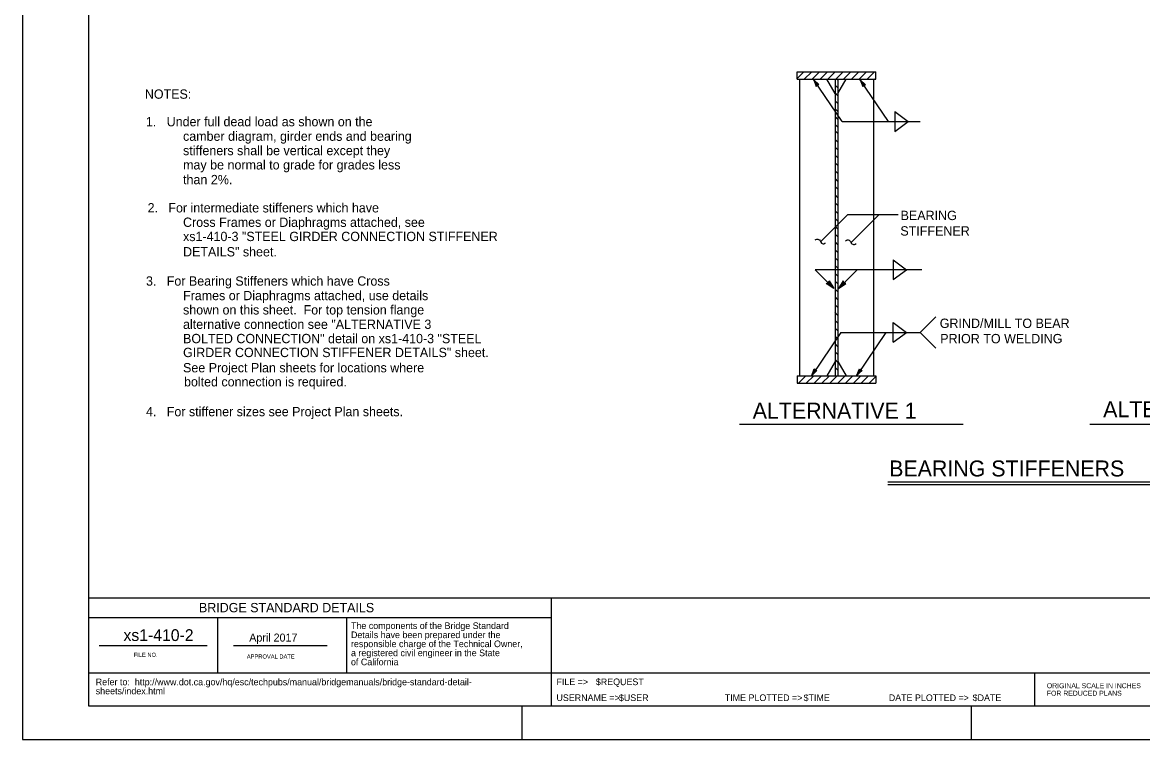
# Model space of a CAD drawing. Extents: x 0 to 2.83, y 0 to 1.83.
# Drawn here: x 0 to 1.402, y 0 to 0.898 of the extents above; entities that cross this region are included whole.
import ezdxf

# ---------------------------------------------------------------- set-up
doc = ezdxf.new("R2010")
doc.units = 0
for name, color, linetype in [('10 Sheet Format', 7, 'Continuous'), ('14 Ramp Anno', 7, 'Continuous'), ('210 Border', 7, 'Continuous'), ('214 Text and Titles', 7, 'Continuous'), ('215 Design Notes', 7, 'Continuous'), ('223 Existing Steel', 7, 'Continuous')]:
    doc.layers.add(name, color=color, linetype=linetype)

msp = doc.modelspace()

# ---------------------------------------------------------------- linework, layer by layer
at = {"layer": '10 Sheet Format'}
for p, q in [((0.0959, 0.118), (0.2314, 0.118)), ((0.2643, 0.118), (0.3814, 0.118))]:
    msp.add_line(p, q, dxfattribs=at)
msp.add_lwpolyline([(0, 0), (2.8333, 0), (2.8333, 1.8333), (0, 1.8333)], close=True, dxfattribs=at)
at = {"layer": '14 Ramp Anno'}
for p, q in [((1.0835, 0.3227), (1.4312, 0.3227)), ((1.0835, 0.3195), (1.4312, 0.3195))]:
    msp.add_line(p, q, dxfattribs=at)
at = {"layer": '210 Border'}
for p, q in [((0.0833, 0.0833), (0.0833, 1.7917)), ((2.7917, 0.1771), (0.0833, 0.1771)), ((0.6618, 0.1771), (0.6618, 0.0417)), ((0.6618, 0.1527), (0.0833, 0.1527)), ((0.2446, 0.0833), (0.2446, 0.1527)), ((0.4058, 0.1527), (0.4058, 0.0833)), ((0.0833, 0.0417), (0.0833, 0.0833)), ((2.7917, 0.0833), (0.0833, 0.0833)), ((1.2671, 0.0833), (1.2671, 0.0417)), ((2.7917, 0.0417), (0.0833, 0.0417)), ((0.625, 0.0417), (0.625, 0)), ((1.1875, 0.0417), (1.1875, 0))]:
    msp.add_line(p, q, dxfattribs=at)
at = {"layer": '214 Text and Titles'}
for p, q in [((0.997, 0.8204), (0.9905, 0.8265)), ((0.9905, 0.8265), (0.9905, 0.8265)), ((0.9905, 0.8265), (0.9938, 0.8182)), ((1.026, 0.7741), (0.9905, 0.8265)), ((0.9964, 0.8203), (0.9917, 0.8248)), ((0.9917, 0.8248), (0.9941, 0.8188)), ((0.9958, 0.8203), (0.9928, 0.8231)), ((0.9928, 0.8231), (0.9943, 0.8193)), ((0.9938, 0.8182), (0.9948, 0.8202)), ((0.9938, 0.8182), (0.9938, 0.8182)), ((0.9952, 0.8202), (0.9939, 0.8215)), ((0.9939, 0.8215), (0.9946, 0.8198)), ((0.9948, 0.8202), (0.997, 0.8204)), ((0.997, 0.8204), (0.997, 0.8204)), ((1.084, 0.7741), (1.0485, 0.8265)), ((1.0552, 0.8201), (1.0488, 0.8262)), ((1.0488, 0.8262), (1.0488, 0.8262)), ((1.0488, 0.8262), (1.052, 0.8179)), ((1.0546, 0.82), (1.0499, 0.8245)), ((1.0499, 0.8245), (1.0523, 0.8185)), ((1.054, 0.82), (1.051, 0.8228)), ((1.051, 0.8228), (1.0525, 0.819)), ((1.052, 0.8179), (1.053, 0.8199)), ((1.052, 0.8179), (1.052, 0.8179)), ((1.0534, 0.8199), (1.0521, 0.8212)), ((1.0521, 0.8212), (1.0528, 0.8195)), ((1.053, 0.8199), (1.0552, 0.8201)), ((1.0552, 0.8201), (1.0552, 0.8201)), ((1.0922, 0.7866), (1.0922, 0.7618)), ((1.0922, 0.7866), (1.1088, 0.7741)), ((1.026, 0.7741), (1.124, 0.7741)), ((1.0922, 0.7618), (1.1088, 0.7741)), ((1.0332, 0.6576), (0.9992, 0.6234)), ((1.0332, 0.6576), (1.0963, 0.6576)), ((1.0724, 0.6576), (1.0374, 0.6225)), ((1.0902, 0.601), (1.0902, 0.5762)), ((1.0902, 0.601), (1.1068, 0.5885)), ((0.9923, 0.5885), (1.0157, 0.5651)), ((1.1257, 0.5885), (0.9923, 0.5885)), ((1.0448, 0.5885), (1.0215, 0.5651)), ((1.0902, 0.5762), (1.1067, 0.5885)), ((1.0063, 0.5711), (1.0091, 0.5717)), ((1.0157, 0.5651), (1.0063, 0.5711)), ((1.0063, 0.5711), (1.0063, 0.5711)), ((1.0139, 0.5669), (1.0071, 0.5712)), ((1.0122, 0.5686), (1.0078, 0.5714)), ((1.0104, 0.5704), (1.0085, 0.5716)), ((1.0091, 0.5717), (1.0097, 0.5745)), ((1.0092, 0.5723), (1.0104, 0.5704)), ((1.0094, 0.573), (1.0122, 0.5686)), ((1.0096, 0.5738), (1.0139, 0.5668)), ((1.0097, 0.5745), (1.0097, 0.5745)), ((1.0097, 0.5745), (1.0157, 0.5651)), ((1.0157, 0.5651), (1.0157, 0.5651)), ((1.0274, 0.5745), (1.0215, 0.5651)), ((1.0215, 0.5651), (1.0308, 0.5711)), ((1.0215, 0.5651), (1.0215, 0.5651)), ((1.0276, 0.5738), (1.0232, 0.5668)), ((1.0232, 0.5669), (1.0301, 0.5712)), ((1.0277, 0.573), (1.025, 0.5686)), ((1.025, 0.5686), (1.0294, 0.5714)), ((1.028, 0.5723), (1.0267, 0.5704)), ((1.0267, 0.5704), (1.0286, 0.5716)), ((1.0281, 0.5717), (1.0274, 0.5745)), ((1.0274, 0.5745), (1.0274, 0.5745)), ((1.0308, 0.5711), (1.0281, 0.5717)), ((1.0308, 0.5711), (1.0308, 0.5711)), ((1.0902, 0.4976), (1.0902, 0.5223)), ((1.0902, 0.5223), (1.1067, 0.51)), ((1.124, 0.51), (1.1436, 0.5296)), ((1.0245, 0.5099), (0.9881, 0.4562)), ((1.0245, 0.5099), (1.124, 0.5099)), ((1.081, 0.5099), (1.0445, 0.456)), ((1.0902, 0.4976), (1.1068, 0.51)), ((1.124, 0.5101), (1.1436, 0.4905)), ((0.9881, 0.4562), (0.9913, 0.4644)), ((0.9892, 0.4578), (0.9916, 0.4638)), ((0.9903, 0.4595), (0.9919, 0.4634)), ((0.9913, 0.4644), (0.9913, 0.4644)), ((0.9913, 0.4644), (0.9923, 0.4624)), ((0.9914, 0.4611), (0.9921, 0.4628)), ((1.0447, 0.4563), (1.048, 0.4646)), ((1.0459, 0.458), (1.0482, 0.464)), ((1.047, 0.4596), (1.0485, 0.4635)), ((1.048, 0.4646), (1.048, 0.4646)), ((1.048, 0.4646), (1.0489, 0.4625)), ((1.0481, 0.4613), (1.0488, 0.4629)), ((0.9945, 0.4623), (0.9881, 0.4562)), ((0.9881, 0.4562), (0.9881, 0.4562)), ((0.9939, 0.4623), (0.9892, 0.4578)), ((0.9933, 0.4623), (0.9903, 0.4595)), ((0.9928, 0.4624), (0.9914, 0.4611)), ((0.9923, 0.4624), (0.9945, 0.4623)), ((0.9945, 0.4623), (0.9945, 0.4623)), ((1.0512, 0.4624), (1.0447, 0.4563)), ((1.0447, 0.4563), (1.0447, 0.4563)), ((1.0506, 0.4624), (1.0459, 0.4579)), ((1.05, 0.4624), (1.047, 0.4596)), ((1.0494, 0.4625), (1.0481, 0.4613)), ((1.0489, 0.4625), (1.0512, 0.4624)), ((1.0512, 0.4624), (1.0512, 0.4624)), ((0.8976, 0.3949), (1.1778, 0.3949)), ((1.3361, 0.3949), (1.62, 0.3949))]:
    msp.add_line(p, q, dxfattribs=at)
for points in [[(0.9924, 0.6258), (0.9934, 0.6264), (0.9945, 0.6268), (0.9956, 0.6268), (0.9967, 0.6265), (0.9977, 0.6259), (0.9985, 0.6249), (0.999, 0.6239), (0.9994, 0.623), (1.0002, 0.622), (1.0012, 0.6214), (1.0022, 0.6211), (1.0034, 0.6211), (1.0044, 0.6216), (1.0054, 0.6221)], [(1.0305, 0.6249), (1.0316, 0.6255), (1.0327, 0.6258), (1.0337, 0.6259), (1.0349, 0.6256), (1.0359, 0.6249), (1.0367, 0.624), (1.0372, 0.623), (1.0376, 0.622), (1.0384, 0.6211), (1.0394, 0.6205), (1.0404, 0.6202), (1.0416, 0.6202), (1.0426, 0.6206), (1.0436, 0.6212)]]:
    msp.add_lwpolyline(points, dxfattribs=at)
at = {"layer": '223 Existing Steel'}
for p, q in [((0.9698, 0.8364), (1.0682, 0.8364)), ((0.9698, 0.8272), (0.9698, 0.8364)), ((0.9782, 0.8364), (0.9698, 0.828)), ((0.988, 0.8364), (0.9788, 0.8272)), ((0.9979, 0.8364), (0.9886, 0.8272)), ((1.0077, 0.8364), (0.9985, 0.8272)), ((1.0175, 0.8364), (1.0083, 0.8272)), ((1.0273, 0.8364), (1.0181, 0.8272)), ((1.0372, 0.8364), (1.0279, 0.8272)), ((1.047, 0.8364), (1.0378, 0.8272)), ((1.0568, 0.8364), (1.0476, 0.8272)), ((1.0666, 0.8364), (1.0574, 0.8272)), ((1.0682, 0.8283), (1.0671, 0.8272)), ((1.0682, 0.8272), (1.0682, 0.8364)), ((0.9698, 0.8272), (1.0682, 0.8272)), ((0.9726, 0.8272), (0.9726, 0.4557)), ((1.0172, 0.8092), (1.0068, 0.8272)), ((1.0173, 0.8272), (1.0173, 0.4557)), ((1.0207, 0.8162), (1.0173, 0.8197)), ((1.0207, 0.826), (1.0196, 0.8272)), ((1.0207, 0.8272), (1.0207, 0.4557)), ((1.0207, 0.8092), (1.0312, 0.8272)), ((1.0654, 0.8272), (1.0654, 0.4557)), ((1.0207, 0.8064), (1.0173, 0.8099)), ((1.0207, 0.7966), (1.0173, 0.8)), ((1.0207, 0.7867), (1.0173, 0.7902)), ((1.0207, 0.7769), (1.0173, 0.7804)), ((1.0207, 0.7671), (1.0173, 0.7706)), ((1.0207, 0.759), (1.0173, 0.7625)), ((1.0207, 0.7483), (1.0173, 0.7518)), ((1.0207, 0.7385), (1.0173, 0.742)), ((1.0207, 0.7287), (1.0173, 0.7322)), ((1.0207, 0.7189), (1.0173, 0.7224)), ((1.0207, 0.7091), (1.0173, 0.7125)), ((1.0207, 0.6992), (1.0173, 0.7027)), ((1.0207, 0.6894), (1.0173, 0.6929)), ((1.0207, 0.6787), (1.0173, 0.6822)), ((1.0207, 0.6689), (1.0173, 0.6724)), ((1.0207, 0.6591), (1.0173, 0.6625)), ((1.0207, 0.6492), (1.0173, 0.6527)), ((1.0207, 0.6394), (1.0173, 0.6429)), ((1.0207, 0.6296), (1.0173, 0.6331)), ((1.0207, 0.6198), (1.0173, 0.6233)), ((1.0207, 0.61), (1.0173, 0.6134)), ((1.0207, 0.6001), (1.0173, 0.6036)), ((1.0207, 0.5903), (1.0173, 0.5938)), ((1.0207, 0.5805), (1.0173, 0.584)), ((1.0207, 0.5707), (1.0173, 0.5742)), ((1.0207, 0.5609), (1.0173, 0.5643)), ((1.0207, 0.551), (1.0173, 0.5545)), ((1.0204, 0.5317), (1.0169, 0.5353)), ((1.0207, 0.5412), (1.0173, 0.5447)), ((1.0207, 0.5216), (1.0173, 0.525)), ((1.0207, 0.5118), (1.0173, 0.5152)), ((1.0207, 0.5019), (1.0173, 0.5054)), ((1.0207, 0.4921), (1.0173, 0.4956)), ((1.0207, 0.4823), (1.0173, 0.4858)), ((1.0172, 0.4737), (1.0068, 0.4558)), ((1.0207, 0.4725), (1.0173, 0.4759)), ((1.0207, 0.4626), (1.0173, 0.4661)), ((1.0207, 0.4737), (1.0312, 0.4558)), ((0.9698, 0.4557), (1.0682, 0.4557)), ((0.9698, 0.4557), (0.9698, 0.4464)), ((0.9698, 0.4546), (0.9709, 0.4557)), ((0.9715, 0.4464), (0.9807, 0.4557)), ((0.9813, 0.4464), (0.9905, 0.4557)), ((0.9911, 0.4464), (1.0003, 0.4557)), ((1.0009, 0.4464), (1.0101, 0.4557)), ((1.0107, 0.4464), (1.02, 0.4557)), ((1.0206, 0.4464), (1.0298, 0.4557)), ((1.0304, 0.4464), (1.0396, 0.4557)), ((1.0402, 0.4464), (1.0494, 0.4557)), ((1.05, 0.4464), (1.0593, 0.4557)), ((1.0599, 0.4464), (1.0682, 0.4548)), ((1.0682, 0.4557), (1.0682, 0.4464)), ((0.9698, 0.4464), (1.0682, 0.4464))]:
    msp.add_line(p, q, dxfattribs=at)

# ---------------------------------------------------------------- texts
at = {"layer": '10 Sheet Format'}
for s, height, p in [('April 2017', 0.01, (0.284, 0.1228)), ('FILE NO.', 0.00521, (0.1393, 0.1036)), ('APPROVAL DATE', 0.005208, (0.2809, 0.1015)), ('Refer to:  http://www.dot.ca.gov/hq/esc/techpubs/manual/bridgemanuals/bridge-standard-detail-', 0.008333, (0.0918, 0.068)), ('FILE =>', 0.00833, (0.6685, 0.0682)), ('$REQUEST', 0.00833, (0.7178, 0.0682)), ('sheets/index.html', 0.008333, (0.0918, 0.0567)), ('USERNAME =>', 0.008333, (0.6685, 0.0483)), ('$USER', 0.00833, (0.7467, 0.0483)), ('TIME PLOTTED =>', 0.008333, (0.8792, 0.0483)), ('$TIME', 0.00833, (0.9779, 0.0483)), ('DATE PLOTTED =>', 0.008333, (1.0845, 0.0483)), ('$DATE', 0.00833, (1.1895, 0.0483))]:
    msp.add_text(s, height=height, dxfattribs=at).set_placement(p)
at = {"layer": '14 Ramp Anno'}
msp.add_text('BEARING STIFFENERS', height=0.020003, dxfattribs=at).set_placement((1.085, 0.3296))
at = {"layer": '210 Border'}
for s, height, p in [('BRIDGE STANDARD DETAILS', 0.011667, (0.221, 0.1595)), ('The components of the Bridge Standard', 0.008333, (0.4113, 0.1385)), ('xs1-410-2', 0.01476, (0.1265, 0.1235)), ('Details have been prepared under the', 0.008333, (0.4113, 0.1271)), ('a registered civil engineer in the State', 0.008333, (0.4113, 0.1045)), ('responsible charge of the Technical Owner,', 0.008333, (0.4113, 0.1158)), ('of California', 0.008333, (0.4113, 0.0931)), ('ORIGINAL SCALE IN INCHES', 0.006234, (1.2824, 0.0644)), ('FOR REDUCED PLANS', 0.006234, (1.2824, 0.055))]:
    msp.add_text(s, height=height, dxfattribs=at).set_placement(p)
at = {"layer": '214 Text and Titles'}
for s, height, p in [('BEARING', 0.0117, (1.0993, 0.6507)), ('STIFFENER', 0.0117, (1.099, 0.6313)), ('GRIND/MILL TO BEAR', 0.0117, (1.1483, 0.5156)), ('PRIOR TO WELDING', 0.0117, (1.1489, 0.4964)), ('ALTERNATIVE 1', 0.020003, (0.9142, 0.402)), ('ALTERNATIVE 2', 0.020003, (1.3529, 0.4038))]:
    msp.add_text(s, height=height, dxfattribs=at).set_placement(p)
at = {"layer": '215 Design Notes'}
for s, height, p in [('NOTES:', 0.01167, (0.1533, 0.8027)), ('1.   Under full dead load as shown on the', 0.011667, (0.1546, 0.7682)), ('camber diagram, girder ends and bearing', 0.011667, (0.2011, 0.75)), ('stiffeners shall be vertical except they', 0.011667, (0.2011, 0.732)), ('may be normal to grade for grades less', 0.0117, (0.2011, 0.7141)), ('than 2%.', 0.0117, (0.2011, 0.6956)), ('2.   For intermediate stiffeners which have', 0.011667, (0.1567, 0.6603)), ('Cross Frames or Diaphragms attached, see', 0.011667, (0.2011, 0.6422)), ('xs1-410-3 "STEEL GIRDER CONNECTION STIFFENER', 0.011667, (0.2011, 0.6244)), ('DETAILS" sheet.', 0.011667, (0.2011, 0.6052)), ('3.   For Bearing Stiffeners which have Cross', 0.011667, (0.1547, 0.5686)), ('Frames or Diaphragms attached, use details', 0.011667, (0.2011, 0.5504)), ('shown on this sheet.  For top tension flange', 0.011667, (0.2011, 0.5325)), ('alternative connection see "ALTERNATIVE 3', 0.011667, (0.2011, 0.5144)), ('BOLTED CONNECTION" detail on xs1-410-3 "STEEL', 0.011667, (0.2011, 0.4965)), ('GIRDER CONNECTION STIFFENER DETAILS" sheet.  ', 0.011667, (0.2011, 0.4791)), ('See Project Plan sheets for locations where ', 0.011667, (0.2011, 0.46)), ('bolted connection is required.', 0.011667, (0.2023, 0.4424)), ('4.   For stiffener sizes see Project Plan sheets.', 0.011667, (0.1547, 0.405))]:
    msp.add_text(s, height=height, dxfattribs=at).set_placement(p)

doc.saveas('drawing.dxf')
